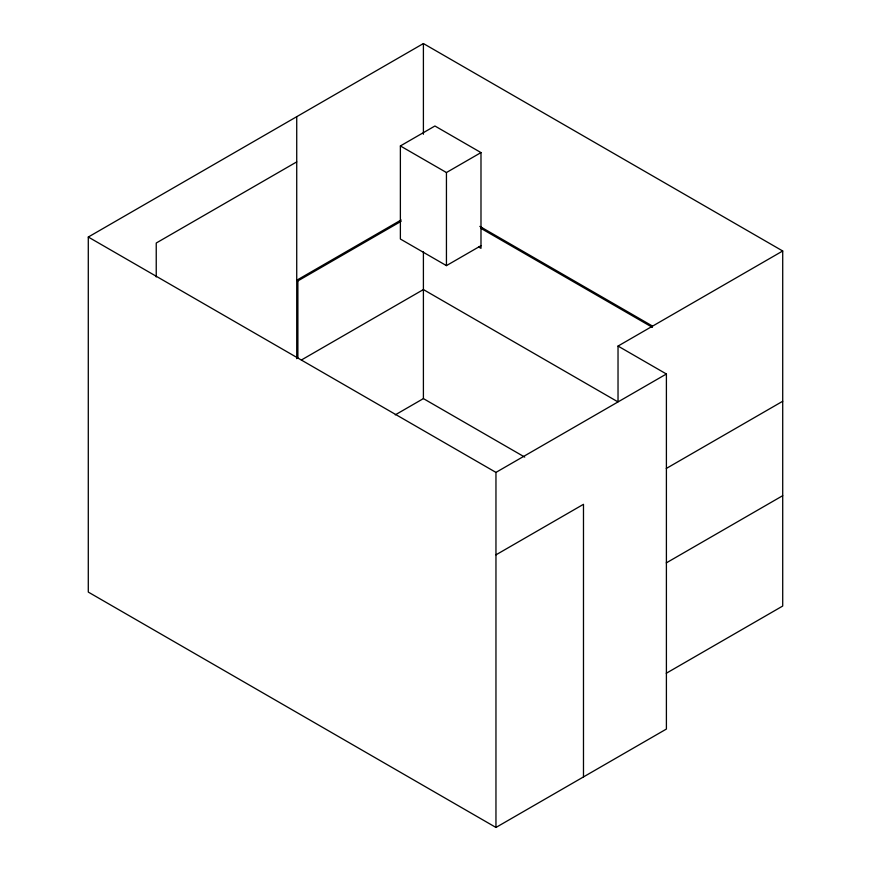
<?xml version="1.0" encoding="UTF-8"?>
<svg xmlns="http://www.w3.org/2000/svg" width="871" height="871" viewBox="0 0 871 871"><rect width="100%" height="100%" fill="white"/><g stroke="black" fill="none" stroke-linecap="round" stroke-linejoin="round"><path stroke-width="1.31" d="M618.029 401.575L618.029 346.07L666.402 373.997L666.402 729.049L495.958 827.45L88.287 592.084L88.287 237.032L423.404 43.55L782.713 250.99L782.713 606.042L666.261 673.283M296.728 161.897L156.236 243.02L156.236 276.956M480.988 245.676L446.442 265.622L400.377 239.024L400.377 145.947L434.923 126.001L480.988 152.588L480.988 248.333L478.691 247.005M400.377 145.947L446.442 172.534L480.988 152.588M401.139 219.971L296.728 280.255L297.882 280.919L401.117 221.31M482.142 227.723L480.988 228.387L652.423 327.365M301.399 359.995L423.404 289.564L617.811 401.803M395.26 414.857L423.404 398.602L524.723 457.09M618.029 346.07L782.713 250.99M88.287 237.032L495.958 472.398L666.402 373.997M495.958 554.849L583.483 504.309L583.483 776.921M666.261 468.489L782.713 401.259M666.261 562.906L782.713 495.675M479.834 226.395L652.401 326.026M495.958 472.398L495.958 827.45M446.442 172.534L446.442 265.622M423.404 43.55L423.404 134.254M423.404 251.708L423.404 398.602M297.882 280.919L297.882 357.981M296.728 116.692L296.728 358.667"/></g></svg>
